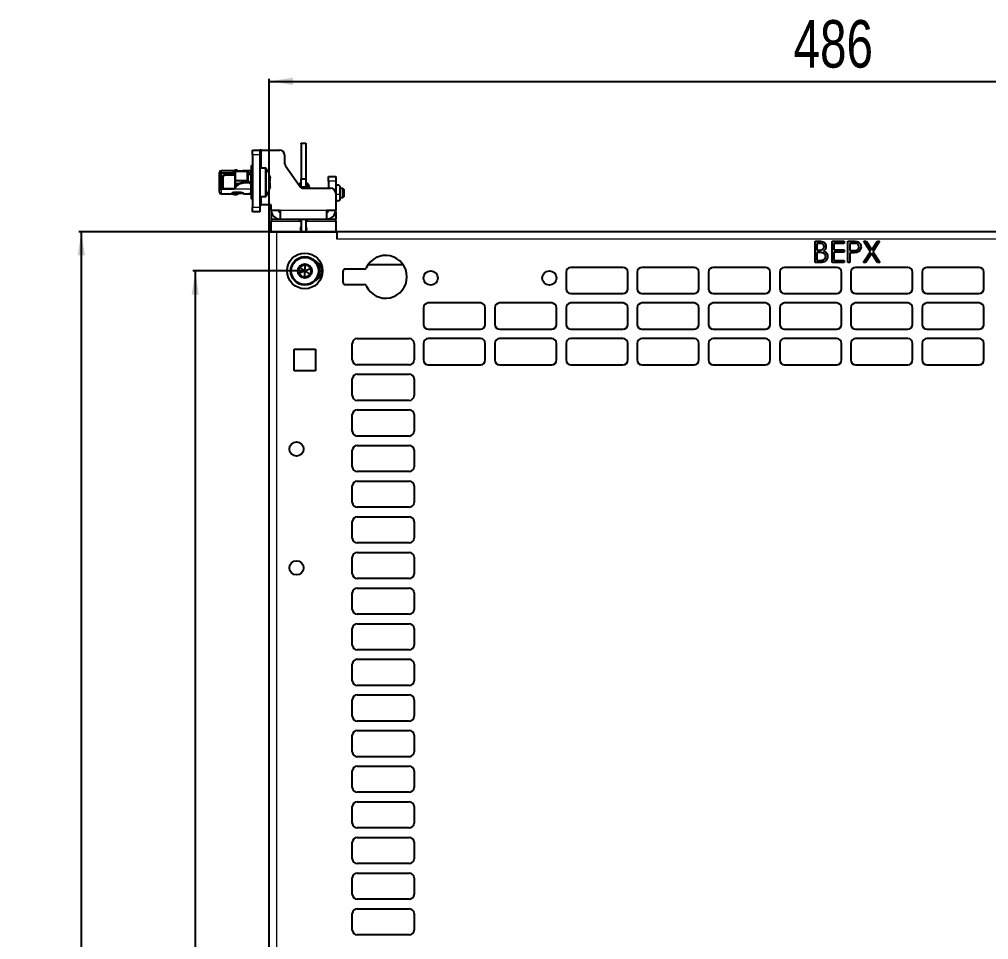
# Model space of a CAD drawing. Header units: millimetres. Extents: x -620 to 849, y 148 to 1992.
# Drawn here: x -620.1 to -211.9, y 1558.1 to 1945.4 of the extents above; entities that cross this region are included whole.
import ezdxf

# ---------------------------------------------------------------- set-up
doc = ezdxf.new("R2010")
doc.units = ezdxf.units.MM
doc.layers.add('FORMAT', color=7, linetype='Continuous')
doc.styles.add('SLDTEXTSTYLE0', font='TXT', dxfattribs={"width": 0.75})
doc.dimstyles.new('SLDDIMSTYLE0', dxfattribs={"dimtxt": 20, "dimasz": 10, "dimexe": 0, "dimexo": 0.0625, "dimgap": 5, "dimtad": 2, "dimdec": 1, "dimrnd": 1e-09, "dimzin": 12, "dimdsep": 46, "dimtxsty": 'SLDTEXTSTYLE0', "dimsah": 1, "dimcen": 0.09, "dimadec": 0, "dimazin": 3, "dimtfac": 1, "dimtofl": 0, "dimtmove": 0, "dimatfit": 3, "dimfxl": 0, "dimfrac": 2, "dimtolj": 1, "dimtzin": 12, "dimarcsym": 0})

# ---------------------------------------------------------------- blocks, each defined once
blk = doc.blocks.new('_D')
at = {"layer": 'FORMAT'}
for p, q in [((-486.4, 1856.06), (-595.04, 1856.06)), ((-594.04, 1856.06), (-594.04, 373.04)), ((-486.4, 373.04), (-595.04, 373.04))]:
    blk.add_line(p, q, dxfattribs=at)
for points in [[(-594.04, 1856.06), (-595.58, 1846.06), (-592.5, 1846.06)], [(-594.04, 373.04), (-592.5, 383.04), (-595.58, 383.04)]]:
    blk.add_solid(points, dxfattribs=at)
at = {"layer": 'FORMAT', "insert": (-619.82, 1085), "char_height": 20, "attachment_point": 1, "rotation": 90, "style": 'SLDTEXTSTYLE0'}
blk.add_mtext('1483', dxfattribs=at)
blk = doc.blocks.new('_D_1')
at = {"layer": 'FORMAT'}
for p, q in [((-514.89, 1856.06), (-514.89, 1920.35)), ((-514.89, 1919.35), (-28.89, 1919.35)), ((-28.89, 1856.06), (-28.89, 1920.35))]:
    blk.add_line(p, q, dxfattribs=at)
for points in [[(-514.89, 1919.35), (-504.89, 1917.81), (-504.89, 1920.89)], [(-28.89, 1919.35), (-38.89, 1920.89), (-38.89, 1917.81)]]:
    blk.add_solid(points, dxfattribs=at)
at = {"layer": 'FORMAT', "insert": (-294.06, 1945.13), "char_height": 20, "attachment_point": 1, "style": 'SLDTEXTSTYLE0'}
blk.add_mtext('486', dxfattribs=at)
blk = doc.blocks.new('_D_5')
at = {"layer": 'FORMAT'}
for p, q in [((-499.9, 1839.55), (-547.04, 1839.55)), ((-546.04, 1839.55), (-546.04, 389.55)), ((-499.9, 389.55), (-547.04, 389.55))]:
    blk.add_line(p, q, dxfattribs=at)
for points in [[(-546.04, 1839.55), (-547.58, 1829.55), (-544.5, 1829.55)], [(-546.04, 389.55), (-544.5, 399.55), (-547.58, 399.55)]]:
    blk.add_solid(points, dxfattribs=at)
at = {"layer": 'FORMAT', "insert": (-571.82, 1085), "char_height": 20, "attachment_point": 1, "rotation": 90, "style": 'SLDTEXTSTYLE0'}
blk.add_mtext('1450', dxfattribs=at)

msp = doc.modelspace()

# ---------------------------------------------------------------- linework, layer by layer
at = {"color": 7, "linetype": 'Continuous', "lineweight": 25}
for p, q in [((-521.89, 1890.35), (-518.89, 1890.35)), ((-521.89, 1888.35), (-521.89, 1890.35)), ((-518.89, 1890.35), (-518.89, 1888.35)), ((-518.09, 1890.35), (-518.89, 1890.35)), ((-518.09, 1890.35), (-510.39, 1890.35)), ((-501.49, 1893.35), (-499.49, 1893.35)), ((-501.49, 1892.98), (-501.49, 1893.35)), ((-501.49, 1892.98), (-501.49, 1878.35)), ((-499.49, 1893.35), (-499.49, 1892.98)), ((-499.49, 1892.98), (-499.49, 1878.35)), ((-521.89, 1888.35), (-521.89, 1866.35)), ((-518.89, 1888.35), (-518.89, 1866.35)), ((-508.39, 1888.35), (-508.39, 1884.98)), ((-522.39, 1874.16), (-522.39, 1883.95)), ((-521.89, 1883.95), (-522.39, 1883.95)), ((-516.57, 1882.85), (-518.89, 1882.85)), ((-508.03, 1883.83), (-501.99, 1875.2)), ((-535.89, 1880.15), (-535.89, 1881)), ((-535.89, 1880.15), (-535.39, 1880.15)), ((-535.89, 1878.73), (-535.89, 1880.15)), ((-535.39, 1878.73), (-535.89, 1878.73)), ((-535.89, 1878.5), (-535.89, 1878.73)), ((-535.89, 1874.21), (-535.89, 1878.5)), ((-535.39, 1878.5), (-535.89, 1878.5)), ((-535.39, 1880.15), (-535.39, 1878.73)), ((-535.39, 1878.73), (-535.39, 1878.5)), ((-535.39, 1878.5), (-535.39, 1874.21)), ((-530.49, 1881.7), (-535.19, 1881.7)), ((-533.19, 1880.71), (-535.19, 1880.71)), ((-535.19, 1879.49), (-535.19, 1879.28)), ((-534.69, 1879.11), (-535.19, 1879.11)), ((-535.19, 1879.11), (-535.19, 1878.87)), ((-535.19, 1878.87), (-534.69, 1878.87)), ((-535.19, 1878.7), (-535.19, 1878.27)), ((-534.89, 1878.27), (-535.19, 1878.27)), ((-535.19, 1878.27), (-535.19, 1878.12)), ((-535.19, 1878.12), (-534.89, 1878.12)), ((-534.89, 1874.35), (-534.89, 1878.87)), ((-534.69, 1878.87), (-534.69, 1879.11)), ((-534.39, 1879.23), (-534.39, 1874.22)), ((-529.29, 1879.85), (-533.71, 1879.85)), ((-533.19, 1880.31), (-533.19, 1880.71)), ((-529.29, 1880.71), (-533.19, 1880.71)), ((-533.19, 1880.31), (-529.29, 1880.31)), ((-530.49, 1881.7), (-530.49, 1881.7)), ((-530.49, 1881.67), (-530.49, 1881.7)), ((-526.69, 1881.59), (-529.99, 1881.59)), ((-529.29, 1881.16), (-529.18, 1881.41)), ((-529.29, 1877.57), (-529.29, 1881.16)), ((-529.18, 1881.41), (-529.18, 1877.44)), ((-524.09, 1881.41), (-529.18, 1881.41)), ((-527.97, 1881.64), (-527.89, 1881.59)), ((-522.87, 1881.7), (-525.52, 1881.7)), ((-524.09, 1877.44), (-524.09, 1881.41)), ((-524.09, 1881.41), (-523.89, 1881.27)), ((-523.89, 1881.27), (-523.89, 1877.51)), ((-522.59, 1880.71), (-523.89, 1880.71)), ((-523.89, 1880.31), (-522.59, 1880.31)), ((-522.84, 1881.7), (-522.59, 1881.7)), ((-522.69, 1880.31), (-522.69, 1876.64)), ((-522.39, 1879.85), (-522.69, 1879.85)), ((-501.49, 1878.35), (-499.49, 1878.35)), ((-501.49, 1874.85), (-501.49, 1878.35)), ((-499.49, 1878.35), (-499.49, 1874.85)), ((-489.89, 1879.35), (-486.89, 1879.35)), ((-489.89, 1877.35), (-489.89, 1879.35)), ((-486.89, 1879.35), (-486.89, 1877.35)), ((-535.39, 1874.21), (-535.89, 1874.21)), ((-535.89, 1872.7), (-535.89, 1874.21)), ((-535.19, 1875.58), (-534.89, 1875.58)), ((-535.19, 1874.83), (-534.89, 1874.83)), ((-535.19, 1874.22), (-535.19, 1874.83)), ((-535.19, 1874.22), (-529.59, 1874.22)), ((-529.59, 1873.91), (-535.19, 1873.91)), ((-534.89, 1874.35), (-534.76, 1874.22)), ((-529.59, 1874.22), (-528.44, 1875.81)), ((-528.44, 1875.5), (-529.59, 1873.91)), ((-529.59, 1874.22), (-529.59, 1873.91)), ((-529.29, 1877.57), (-529.18, 1877.44)), ((-529.29, 1876.38), (-529.29, 1877.57)), ((-529.29, 1876.38), (-529.18, 1876.24)), ((-529.29, 1874.63), (-529.29, 1876.38)), ((-524.09, 1877.44), (-529.18, 1877.44)), ((-529.18, 1877.44), (-529.18, 1876.24)), ((-527.94, 1876.24), (-529.18, 1876.24)), ((-529.18, 1876.24), (-529.18, 1874.79)), ((-525.69, 1876.9), (-526.53, 1876.79)), ((-524.09, 1876.91), (-525.49, 1876.91)), ((-525.49, 1876.7), (-523.34, 1876.7)), ((-524.09, 1877.44), (-523.89, 1877.51)), ((-524.09, 1876.91), (-524.09, 1877.44)), ((-523.89, 1876.99), (-524.09, 1876.91)), ((-523.89, 1877.51), (-523.89, 1876.99)), ((-523.34, 1877), (-523.89, 1877)), ((-522.39, 1876.69), (-522.69, 1876.65)), ((-522.59, 1876.4), (-522.59, 1876.1)), ((-522.59, 1876.1), (-522.59, 1873.91)), ((-522.39, 1874.16), (-521.89, 1874.16)), ((-522.39, 1873.79), (-522.39, 1872.55)), ((-521.9, 1873.85), (-521.89, 1873.85)), ((-499.49, 1874.85), (-501.49, 1874.85)), ((-501.49, 1874.85), (-501.49, 1874.71)), ((-500.35, 1874.35), (-488.89, 1874.35)), ((-499.49, 1874.85), (-499.49, 1874.35)), ((-498.57, 1874.83), (-498.56, 1874.35)), ((-498.57, 1874.83), (-498.57, 1874.82)), ((-497.96, 1874.35), (-497.97, 1874.83)), ((-489.89, 1877.35), (-489.89, 1874.35)), ((-486.89, 1877.35), (-486.89, 1872.35)), ((-486.85, 1874.25), (-486.89, 1874.25)), ((-486.85, 1874.76), (-486.85, 1872.03)), ((-484.95, 1872.03), (-484.95, 1874.76)), ((-483.94, 1874.25), (-484.95, 1874.25)), ((-483.44, 1873.96), (-483.94, 1874.25)), ((-483.94, 1870.45), (-483.94, 1874.25)), ((-483.44, 1873.96), (-483.44, 1870.74)), ((-535.19, 1872), (-530.49, 1872)), ((-530.49, 1872.22), (-530.49, 1872.35)), ((-530.49, 1872.22), (-530.49, 1872)), ((-530.49, 1872.01), (-529.4, 1871.82)), ((-526.69, 1872.56), (-529.99, 1872.56)), ((-526.69, 1872.11), (-527.89, 1872.11)), ((-527.56, 1872.36), (-527.67, 1872.56)), ((-527.56, 1872.36), (-527.56, 1872.35)), ((-525.52, 1872), (-522.87, 1872)), ((-525.49, 1872), (-525.52, 1872)), ((-525.49, 1872), (-525.49, 1872.13)), ((-523.39, 1872.03), (-523.39, 1872.06)), ((-522.84, 1872.17), (-522.59, 1872.17)), ((-522.84, 1872), (-522.59, 1872)), ((-522.39, 1872.55), (-521.89, 1872.55)), ((-522.39, 1870), (-522.39, 1872.55)), ((-521.89, 1870), (-522.39, 1870)), ((-522.39, 1870), (-522.39, 1869.75)), ((-521.89, 1869.75), (-522.39, 1869.75)), ((-518.89, 1870.85), (-516.57, 1870.85)), ((-486.89, 1872.35), (-486.89, 1865.15)), ((-486.89, 1870.45), (-486.85, 1870.45)), ((-486.85, 1872.03), (-486.85, 1870.06)), ((-484.95, 1870.06), (-484.95, 1872.03)), ((-484.95, 1870.45), (-483.94, 1870.45)), ((-483.94, 1870.45), (-483.44, 1870.74)), ((-521.89, 1864.35), (-521.89, 1866.35)), ((-518.89, 1867.35), (-518.09, 1867.35)), ((-518.89, 1866.35), (-518.89, 1864.35)), ((-514.09, 1867.35), (-518.09, 1867.35)), ((-514.09, 1865.15), (-514.09, 1867.35)), ((-518.89, 1864.35), (-521.89, 1864.35)), ((-514.09, 1865.15), (-510.29, 1865.15)), ((-514.09, 1864.35), (-514.09, 1861.35)), ((-514.01, 1864.35), (-514.09, 1864.35)), ((-510.29, 1865.15), (-510.29, 1861.35)), ((-490.69, 1865.15), (-486.89, 1865.15)), ((-490.69, 1861.35), (-490.69, 1865.15)), ((-486.89, 1864.35), (-486.98, 1864.35)), ((-486.89, 1864.35), (-486.89, 1861.35)), ((-514.09, 1861.35), (-510.29, 1861.35)), ((-514.09, 1861.35), (-514.09, 1860.55)), ((-514.09, 1856.05), (-514.09, 1860.55)), ((-510.29, 1861.35), (-501.99, 1861.35)), ((-501.99, 1861.35), (-498.99, 1861.35)), ((-501.99, 1860.55), (-501.99, 1861.35)), ((-501.99, 1860.55), (-501.49, 1860.55)), ((-501.49, 1861.35), (-501.49, 1856.05)), ((-499.49, 1861.35), (-499.49, 1856.05)), ((-499.49, 1860.55), (-498.99, 1860.55)), ((-498.99, 1861.35), (-490.69, 1861.35)), ((-498.99, 1861.35), (-498.99, 1860.55)), ((-490.69, 1861.35), (-486.89, 1861.35)), ((-486.89, 1860.55), (-486.89, 1861.35)), ((-486.89, 1860.55), (-486.89, 1856.05)), ((-514.89, 373.05), (-514.89, 1856.05)), ((-514.89, 1856.05), (-511.79, 1856.05)), ((-511.79, 1856.05), (-486.39, 1856.05)), ((-486.39, 1856.05), (-486.39, 1856.06)), ((-57.39, 1856.06), (-486.39, 1856.06)), ((-486.39, 1856.05), (-486.39, 1852.96)), ((-285, 1852.06), (-283.25, 1852.06)), ((-285, 1843.06), (-285, 1852.06)), ((-284.2, 1851.14), (-284.2, 1848.25)), ((-283.1, 1851.14), (-284.2, 1851.14)), ((-277.85, 1852.06), (-272.77, 1852.06)), ((-277.85, 1843.06), (-277.85, 1852.06)), ((-277.04, 1851.14), (-277.04, 1848.37)), ((-272.77, 1851.14), (-277.04, 1851.14)), ((-272.77, 1852.06), (-272.77, 1851.14)), ((-271.16, 1852.06), (-269.39, 1852.06)), ((-271.16, 1843.06), (-271.16, 1852.06)), ((-270.35, 1851.14), (-270.35, 1848.14)), ((-268.7, 1851.14), (-270.35, 1851.14)), ((-264.41, 1852.06), (-263.48, 1852.06)), ((-261.58, 1847.65), (-264.41, 1852.06)), ((-263.48, 1852.06), (-261.12, 1848.38)), ((-261.12, 1848.38), (-258.76, 1852.06)), ((-257.83, 1852.06), (-260.65, 1847.65)), ((-258.76, 1852.06), (-257.83, 1852.06)), ((-284.2, 1848.25), (-283.65, 1848.25)), ((-284.2, 1847.33), (-284.2, 1843.98)), ((-283.66, 1847.33), (-284.2, 1847.33)), ((-277.04, 1848.37), (-272.77, 1848.37)), ((-277.04, 1847.45), (-277.04, 1843.98)), ((-272.77, 1847.45), (-277.04, 1847.45)), ((-272.77, 1848.37), (-272.77, 1847.45)), ((-270.35, 1848.14), (-268.77, 1848.12)), ((-270.35, 1847.21), (-270.35, 1843.06)), ((-269.71, 1847.21), (-270.35, 1847.21)), ((-264.52, 1843.06), (-261.58, 1847.65)), ((-261.12, 1846.92), (-263.59, 1843.06)), ((-258.65, 1843.06), (-261.12, 1846.92)), ((-260.65, 1847.65), (-257.71, 1843.06)), ((-499.89, 1839.55), (-502.26, 1841.21)), ((-499.89, 1839.55), (-499.64, 1842.43)), ((-458.41, 1842.06), (-473.37, 1842.06)), ((-282.57, 1843.06), (-285, 1843.06)), ((-284.2, 1843.98), (-283.05, 1843.98)), ((-272.77, 1843.06), (-277.85, 1843.06)), ((-277.04, 1843.98), (-272.77, 1843.98)), ((-272.77, 1843.98), (-272.77, 1843.06)), ((-270.35, 1843.06), (-271.16, 1843.06)), ((-263.59, 1843.06), (-264.52, 1843.06)), ((-257.71, 1843.06), (-258.65, 1843.06)), ((-499.89, 1839.55), (-502.51, 1838.33)), ((-499.89, 1839.55), (-500.14, 1836.67)), ((-499.89, 1839.55), (-497.28, 1840.77)), ((-499.89, 1839.55), (-497.53, 1837.9)), ((-483.89, 1839.31), (-483.89, 1834.81)), ((-474.94, 1840.31), (-482.89, 1840.31)), ((-389.89, 1839.05), (-389.89, 1832.05)), ((-365.89, 1841.05), (-387.89, 1841.05)), ((-363.89, 1832.05), (-363.89, 1839.05)), ((-359.89, 1839.05), (-359.89, 1832.05)), ((-335.89, 1841.05), (-357.89, 1841.05)), ((-333.89, 1832.05), (-333.89, 1839.05)), ((-329.89, 1839.05), (-329.89, 1832.05)), ((-305.89, 1841.05), (-327.89, 1841.05)), ((-303.89, 1832.05), (-303.89, 1839.05)), ((-299.89, 1839.05), (-299.89, 1832.05)), ((-275.89, 1841.05), (-297.89, 1841.05)), ((-273.89, 1832.05), (-273.89, 1839.05)), ((-269.89, 1839.05), (-269.89, 1832.05)), ((-245.89, 1841.05), (-267.89, 1841.05)), ((-243.89, 1832.05), (-243.89, 1839.05)), ((-239.89, 1839.05), (-239.89, 1832.05)), ((-215.89, 1841.05), (-237.89, 1841.05)), ((-213.89, 1832.05), (-213.89, 1839.05)), ((-482.89, 1833.81), (-474.94, 1833.81)), ((-387.89, 1830.05), (-365.89, 1830.05)), ((-357.89, 1830.05), (-335.89, 1830.05)), ((-327.89, 1830.05), (-305.89, 1830.05)), ((-297.89, 1830.05), (-275.89, 1830.05)), ((-267.89, 1830.05), (-245.89, 1830.05)), ((-237.89, 1830.05), (-215.89, 1830.05)), ((-425.89, 1826.05), (-447.89, 1826.05)), ((-395.89, 1826.05), (-417.89, 1826.05)), ((-365.89, 1826.05), (-387.89, 1826.05)), ((-335.89, 1826.05), (-357.89, 1826.05)), ((-305.89, 1826.05), (-327.89, 1826.05)), ((-275.89, 1826.05), (-297.89, 1826.05)), ((-245.89, 1826.05), (-267.89, 1826.05)), ((-215.89, 1826.05), (-237.89, 1826.05)), ((-449.89, 1824.05), (-449.89, 1817.05)), ((-423.89, 1817.05), (-423.89, 1824.05)), ((-419.89, 1824.05), (-419.89, 1817.05)), ((-393.89, 1817.05), (-393.89, 1824.05)), ((-389.89, 1824.05), (-389.89, 1817.05)), ((-363.89, 1817.05), (-363.89, 1824.05)), ((-359.89, 1824.05), (-359.89, 1817.05)), ((-333.89, 1817.05), (-333.89, 1824.05)), ((-329.89, 1824.05), (-329.89, 1817.05)), ((-303.89, 1817.05), (-303.89, 1824.05)), ((-299.89, 1824.05), (-299.89, 1817.05)), ((-273.89, 1817.05), (-273.89, 1824.05)), ((-269.89, 1824.05), (-269.89, 1817.05)), ((-243.89, 1817.05), (-243.89, 1824.05)), ((-239.89, 1824.05), (-239.89, 1817.05)), ((-213.89, 1817.05), (-213.89, 1824.05)), ((-447.89, 1815.05), (-425.89, 1815.05)), ((-417.89, 1815.05), (-395.89, 1815.05)), ((-387.89, 1815.05), (-365.89, 1815.05)), ((-357.89, 1815.05), (-335.89, 1815.05)), ((-327.89, 1815.05), (-305.89, 1815.05)), ((-297.89, 1815.05), (-275.89, 1815.05)), ((-267.89, 1815.05), (-245.89, 1815.05)), ((-237.89, 1815.05), (-215.89, 1815.05)), ((-479.89, 1802.05), (-479.89, 1809.05)), ((-477.89, 1811.05), (-455.89, 1811.05)), ((-453.89, 1809.05), (-453.89, 1802.05)), ((-449.89, 1809.05), (-449.89, 1802.05)), ((-425.89, 1811.05), (-447.89, 1811.05)), ((-423.89, 1802.05), (-423.89, 1809.05)), ((-419.89, 1809.05), (-419.89, 1802.05)), ((-395.89, 1811.05), (-417.89, 1811.05)), ((-393.89, 1802.05), (-393.89, 1809.05)), ((-389.89, 1809.05), (-389.89, 1802.05)), ((-365.89, 1811.05), (-387.89, 1811.05)), ((-363.89, 1802.05), (-363.89, 1809.05)), ((-359.89, 1809.05), (-359.89, 1802.05)), ((-335.89, 1811.05), (-357.89, 1811.05)), ((-333.89, 1802.05), (-333.89, 1809.05)), ((-329.89, 1809.05), (-329.89, 1802.05)), ((-305.89, 1811.05), (-327.89, 1811.05)), ((-303.89, 1802.05), (-303.89, 1809.05)), ((-299.89, 1809.05), (-299.89, 1802.05)), ((-275.89, 1811.05), (-297.89, 1811.05)), ((-273.89, 1802.05), (-273.89, 1809.05)), ((-269.89, 1809.05), (-269.89, 1802.05)), ((-245.89, 1811.05), (-267.89, 1811.05)), ((-243.89, 1802.05), (-243.89, 1809.05)), ((-239.89, 1809.05), (-239.89, 1802.05)), ((-215.89, 1811.05), (-237.89, 1811.05)), ((-213.89, 1802.05), (-213.89, 1809.05)), ((-504.39, 1806.55), (-495.39, 1806.55)), ((-504.39, 1797.55), (-504.39, 1806.55)), ((-495.39, 1806.55), (-495.39, 1797.55)), ((-495.39, 1797.55), (-504.39, 1797.55)), ((-455.89, 1800.05), (-477.89, 1800.05)), ((-447.89, 1800.05), (-425.89, 1800.05)), ((-417.89, 1800.05), (-395.89, 1800.05)), ((-387.89, 1800.05), (-365.89, 1800.05)), ((-357.89, 1800.05), (-335.89, 1800.05)), ((-327.89, 1800.05), (-305.89, 1800.05)), ((-297.89, 1800.05), (-275.89, 1800.05)), ((-267.89, 1800.05), (-245.89, 1800.05)), ((-237.89, 1800.05), (-215.89, 1800.05)), ((-479.89, 1787.05), (-479.89, 1794.05)), ((-477.89, 1796.05), (-455.89, 1796.05)), ((-453.89, 1794.05), (-453.89, 1787.05)), ((-455.89, 1785.05), (-477.89, 1785.05)), ((-477.89, 1781.05), (-455.89, 1781.05)), ((-479.89, 1772.05), (-479.89, 1779.05)), ((-453.89, 1779.05), (-453.89, 1772.05)), ((-455.89, 1770.05), (-477.89, 1770.05)), ((-479.89, 1757.05), (-479.89, 1764.05)), ((-477.89, 1766.05), (-455.89, 1766.05)), ((-453.89, 1764.05), (-453.89, 1757.05)), ((-455.89, 1755.05), (-477.89, 1755.05)), ((-479.89, 1742.05), (-479.89, 1749.05)), ((-477.89, 1751.05), (-455.89, 1751.05)), ((-453.89, 1749.05), (-453.89, 1742.05)), ((-455.89, 1740.05), (-477.89, 1740.05)), ((-477.89, 1736.05), (-455.89, 1736.05)), ((-479.89, 1727.05), (-479.89, 1734.05)), ((-453.89, 1734.05), (-453.89, 1727.05)), ((-455.89, 1725.05), (-477.89, 1725.05)), ((-479.89, 1712.05), (-479.89, 1719.05)), ((-477.89, 1721.05), (-455.89, 1721.05)), ((-453.89, 1719.05), (-453.89, 1712.05)), ((-455.89, 1710.05), (-477.89, 1710.05)), ((-479.89, 1697.05), (-479.89, 1704.05)), ((-477.89, 1706.05), (-455.89, 1706.05)), ((-453.89, 1704.05), (-453.89, 1697.05)), ((-455.89, 1695.05), (-477.89, 1695.05)), ((-477.89, 1691.05), (-455.89, 1691.05)), ((-479.89, 1682.05), (-479.89, 1689.05)), ((-453.89, 1689.05), (-453.89, 1682.05)), ((-455.89, 1680.05), (-477.89, 1680.05)), ((-479.89, 1667.05), (-479.89, 1674.05)), ((-477.89, 1676.05), (-455.89, 1676.05)), ((-453.89, 1674.05), (-453.89, 1667.05)), ((-455.89, 1665.05), (-477.89, 1665.05)), ((-479.89, 1652.05), (-479.89, 1659.05)), ((-477.89, 1661.05), (-455.89, 1661.05)), ((-453.89, 1659.05), (-453.89, 1652.05)), ((-455.89, 1650.05), (-477.89, 1650.05)), ((-477.89, 1646.05), (-455.89, 1646.05)), ((-479.89, 1637.05), (-479.89, 1644.05)), ((-453.89, 1644.05), (-453.89, 1637.05)), ((-455.89, 1635.05), (-477.89, 1635.05)), ((-479.89, 1622.05), (-479.89, 1629.05)), ((-477.89, 1631.05), (-455.89, 1631.05)), ((-453.89, 1629.05), (-453.89, 1622.05)), ((-455.89, 1620.05), (-477.89, 1620.05)), ((-479.89, 1607.05), (-479.89, 1614.05)), ((-477.89, 1616.05), (-455.89, 1616.05)), ((-453.89, 1614.05), (-453.89, 1607.05)), ((-455.89, 1605.05), (-477.89, 1605.05)), ((-477.89, 1601.05), (-455.89, 1601.05)), ((-479.89, 1592.05), (-479.89, 1599.05)), ((-453.89, 1599.05), (-453.89, 1592.05)), ((-455.89, 1590.05), (-477.89, 1590.05)), ((-479.89, 1577.05), (-479.89, 1584.05)), ((-477.89, 1586.05), (-455.89, 1586.05)), ((-453.89, 1584.05), (-453.89, 1577.05)), ((-455.89, 1575.05), (-477.89, 1575.05)), ((-479.89, 1562.05), (-479.89, 1569.05)), ((-477.89, 1571.05), (-455.89, 1571.05)), ((-453.89, 1569.05), (-453.89, 1562.05)), ((-455.89, 1560.05), (-477.89, 1560.05))]:
    msp.add_line(p, q, dxfattribs=at)
at = {"color": 8, "linetype": 'Continuous', "lineweight": 18}
for p, q in [((-518.09, 1882.85), (-518.09, 1890.35)), ((-499.49, 1892.98), (-501.49, 1892.98)), ((-518.89, 1888.35), (-521.89, 1888.35)), ((-516.57, 1882.85), (-516.57, 1870.85)), ((-516.12, 1882.62), (-516.12, 1871.08)), ((-535.19, 1881.7), (-535.19, 1880.71)), ((-527.99, 1881.59), (-527.97, 1881.64)), ((-522.59, 1880.71), (-522.59, 1881.7)), ((-522.59, 1879.85), (-522.59, 1880.31)), ((-535.19, 1873.91), (-535.19, 1872)), ((-522.59, 1873.91), (-529.59, 1873.91)), ((-528.44, 1875.81), (-528.44, 1875.5)), ((-525.69, 1876.68), (-525.69, 1876.9)), ((-525.49, 1876.91), (-525.49, 1876.7)), ((-523.34, 1876.7), (-523.34, 1877)), ((-522.59, 1872.17), (-522.59, 1873.91)), ((-486.89, 1877.35), (-489.89, 1877.35)), ((-526.69, 1872.11), (-526.69, 1872.56)), ((-522.84, 1872.17), (-522.84, 1872)), ((-518.09, 1867.35), (-518.09, 1870.85)), ((-521.89, 1866.35), (-518.89, 1866.35)), ((-510.29, 1865.15), (-490.69, 1865.15)), ((-514.09, 1860.55), (-501.99, 1860.55)), ((-498.99, 1860.55), (-486.89, 1860.55)), ((-511.79, 1856.05), (-511.79, 373.05)), ((-57.39, 1852.96), (-486.39, 1852.96))]:
    msp.add_line(p, q, dxfattribs=at)
at = {"color": 7, "linetype": 'Continuous', "lineweight": 25, "flags": 128}
for points in [[(-535.39, 1879.36), (-535.39, 1879.39), (-535.38, 1879.41), (-535.36, 1879.43), (-535.33, 1879.45), (-535.3, 1879.47), (-535.27, 1879.48), (-535.23, 1879.48), (-535.19, 1879.49)], [(-522.39, 1880.33), (-522.45, 1880.32), (-522.59, 1880.31)], [(-535.39, 1874.34), (-535.39, 1874.31), (-535.38, 1874.29), (-535.36, 1874.27), (-535.33, 1874.25), (-535.3, 1874.24), (-535.27, 1874.22), (-535.23, 1874.22), (-535.19, 1874.22)], [(-522.39, 1874.2), (-522.45, 1874.21), (-522.59, 1874.22)], [(-522.39, 1873.79), (-522.39, 1873.81), (-522.41, 1873.84), (-522.42, 1873.86), (-522.45, 1873.88), (-522.48, 1873.89), (-522.51, 1873.9), (-522.55, 1873.91), (-522.59, 1873.91)], [(-499.49, 1858.05), (-499.34, 1857.78), (-499.24, 1857.3)], [(-499.24, 1857.3), (-499.34, 1856.82), (-499.49, 1856.55)]]:
    msp.add_lwpolyline(points, dxfattribs=at)
at = {"color": 8, "linetype": 'Continuous', "lineweight": 18, "flags": 128}
msp.add_lwpolyline([(-498.57, 1874.82), (-498.57, 1874.82), (-498.54, 1874.75), (-498.47, 1874.69), (-498.37, 1874.65), (-498.25, 1874.64), (-498.14, 1874.66), (-498.05, 1874.71), (-497.98, 1874.77), (-497.97, 1874.83)], dxfattribs=at)
at = {"color": 7, "linetype": 'Continuous', "lineweight": 25}
for centre, radius in [((-499.89, 1839.55), 7.5), ((-499.89, 1839.55), 6), ((-499.89, 1839.55), 5.7), ((-499.89, 1839.55), 3), ((-446.89, 1836.56), 3), ((-396.89, 1836.56), 3), ((-503.39, 1764.55), 3), ((-503.39, 1714.55), 3)]:
    msp.add_circle(centre, radius, dxfattribs=at)
for centre, radius, start, end in [((-510.39, 1888.35), 2, 0, 90), ((-516.57, 1882.31), 0.54, 35.2515, 90), ((-524.29, 1876.85), 10, 10.8849, 35.2515), ((-506.39, 1884.98), 2, 180, 214.992), ((-535.19, 1881), 0.7, 90, 180), ((-535.26, 1880.07), 0.641, 84.2482, 172.7634), ((-535.21, 1880.13), 0.183, 84.2482, 172.7634), ((-522.59, 1881.9), 0.2, 269.9998, 359.9998), ((-522.57, 1880.89), 0.183, 264.2482, 352.7634), ((-535.28, 1874.62), 0.71, 215.1313, 277.0089), ((-525.49, 1875.76), 0.932, 89.97, 102.0278), ((-523.27, 1876.32), 0.687, 7.2366, 95.7518), ((-523.27, 1876.01), 0.687, 7.2366, 95.7518), ((-522.34, 1873.71), 0.46, 10.179, 76.8719), ((-524.29, 1876.85), 10, 324.7485, 349.0216), ((-500.35, 1876.35), 2, 214.992, 270), ((-488.89, 1872.35), 2, 0, 90), ((-485.9, 1874.76), 0.95, 0, 180), ((-535.19, 1872.7), 0.7, 180, 270), ((-522.59, 1871.97), 0.197, 1.0398, 91.0034), ((-522.59, 1871.8), 0.2, 0.0002, 90.0002), ((-516.57, 1871.39), 0.54, 270, 324.7485), ((-485.9, 1870.06), 0.95, 180, 0), ((-510.29, 1865.15), 3.8, 180, 270), ((-510.29, 1865.15), 0.8, 180, 270), ((-490.69, 1865.15), 3.8, 270, 0), ((-490.69, 1865.15), 0.8, 270, 0), ((-500.49, 1857.3), 1.25, 143.1301, 216.8699), ((-465.89, 1837.06), 9, 205.1507, 154.8493), ((-497.39, 1839.55), 4.5, 294.975, 65.025), ((-482.89, 1839.31), 1, 90, 180), ((-474.94, 1841.31), 1, 270, 334.8493), ((-387.89, 1839.05), 2, 90, 180), ((-365.89, 1839.05), 2, 0, 90), ((-357.89, 1839.05), 2, 90, 180), ((-335.89, 1839.05), 2, 0, 90), ((-327.89, 1839.05), 2, 90, 180), ((-305.89, 1839.05), 2, 0, 90), ((-297.89, 1839.05), 2, 90, 180), ((-275.89, 1839.05), 2, 0, 90), ((-267.89, 1839.05), 2, 90, 180), ((-245.89, 1839.05), 2, 0, 90), ((-237.89, 1839.05), 2, 90, 180), ((-215.89, 1839.05), 2, 0, 90), ((-482.89, 1834.81), 1, 180, 270), ((-474.94, 1832.81), 1, 25.1507, 90), ((-387.89, 1832.05), 2, 180, 270), ((-365.89, 1832.05), 2, 270, 0), ((-357.89, 1832.05), 2, 180, 270), ((-335.89, 1832.05), 2, 270, 0), ((-327.89, 1832.05), 2, 180, 270), ((-305.89, 1832.05), 2, 270, 0), ((-297.89, 1832.05), 2, 180, 270), ((-275.89, 1832.05), 2, 270, 0), ((-267.89, 1832.05), 2, 180, 270), ((-245.89, 1832.05), 2, 270, 0), ((-237.89, 1832.05), 2, 180, 270), ((-215.89, 1832.05), 2, 270, 0), ((-447.89, 1824.05), 2, 90, 180), ((-425.89, 1824.05), 2, 0, 90), ((-417.89, 1824.05), 2, 90, 180), ((-395.89, 1824.05), 2, 0, 90), ((-387.89, 1824.05), 2, 90, 180), ((-365.89, 1824.05), 2, 0, 90), ((-357.89, 1824.05), 2, 90, 180), ((-335.89, 1824.05), 2, 0, 90), ((-327.89, 1824.05), 2, 90, 180), ((-305.89, 1824.05), 2, 0, 90), ((-297.89, 1824.05), 2, 90, 180), ((-275.89, 1824.05), 2, 0, 90), ((-267.89, 1824.05), 2, 90, 180), ((-245.89, 1824.05), 2, 0, 90), ((-237.89, 1824.05), 2, 90, 180), ((-215.89, 1824.05), 2, 0, 90), ((-447.89, 1817.05), 2, 180, 270), ((-425.89, 1817.05), 2, 270, 0), ((-417.89, 1817.05), 2, 180, 270), ((-395.89, 1817.05), 2, 270, 0), ((-387.89, 1817.05), 2, 180, 270), ((-365.89, 1817.05), 2, 270, 0), ((-357.89, 1817.05), 2, 180, 270), ((-335.89, 1817.05), 2, 270, 0), ((-327.89, 1817.05), 2, 180, 270), ((-305.89, 1817.05), 2, 270, 0), ((-297.89, 1817.05), 2, 180, 270), ((-275.89, 1817.05), 2, 270, 0), ((-267.89, 1817.05), 2, 180, 270), ((-245.89, 1817.05), 2, 270, 0), ((-237.89, 1817.05), 2, 180, 270), ((-215.89, 1817.05), 2, 270, 0), ((-477.89, 1809.05), 2, 90, 180), ((-455.89, 1809.05), 2, 0, 90), ((-447.89, 1809.05), 2, 90, 180), ((-425.89, 1809.05), 2, 0, 90), ((-417.89, 1809.05), 2, 90, 180), ((-395.89, 1809.05), 2, 0, 90), ((-387.89, 1809.05), 2, 90, 180), ((-365.89, 1809.05), 2, 0, 90), ((-357.89, 1809.05), 2, 90, 180), ((-335.89, 1809.05), 2, 0, 90), ((-327.89, 1809.05), 2, 90, 180), ((-305.89, 1809.05), 2, 0, 90), ((-297.89, 1809.05), 2, 90, 180), ((-275.89, 1809.05), 2, 0, 90), ((-267.89, 1809.05), 2, 90, 180), ((-245.89, 1809.05), 2, 0, 90), ((-237.89, 1809.05), 2, 90, 180), ((-215.89, 1809.05), 2, 0, 90), ((-477.89, 1802.05), 2, 180, 270), ((-455.89, 1802.05), 2, 270, 360), ((-447.89, 1802.05), 2, 180, 270), ((-425.89, 1802.05), 2, 270, 0), ((-417.89, 1802.05), 2, 180, 270), ((-395.89, 1802.05), 2, 270, 0), ((-387.89, 1802.05), 2, 180, 270), ((-365.89, 1802.05), 2, 270, 0), ((-357.89, 1802.05), 2, 180, 270), ((-335.89, 1802.05), 2, 270, 0), ((-327.89, 1802.05), 2, 180, 270), ((-305.89, 1802.05), 2, 270, 0), ((-297.89, 1802.05), 2, 180, 270), ((-275.89, 1802.05), 2, 270, 0), ((-267.89, 1802.05), 2, 180, 270), ((-245.89, 1802.05), 2, 270, 0), ((-237.89, 1802.05), 2, 180, 270), ((-215.89, 1802.05), 2, 270, 0), ((-477.89, 1794.05), 2, 90, 180), ((-455.89, 1794.05), 2, 0, 90), ((-477.89, 1787.05), 2, 180, 270), ((-455.89, 1787.05), 2, 270, 0), ((-477.89, 1779.05), 2, 90, 180), ((-455.89, 1779.05), 2, 0, 90), ((-477.89, 1772.05), 2, 180, 270), ((-455.89, 1772.05), 2, 270, 0), ((-477.89, 1764.05), 2, 90, 180), ((-455.89, 1764.05), 2, 0, 90), ((-477.89, 1757.05), 2, 180, 270), ((-455.89, 1757.05), 2, 270, 360), ((-477.89, 1749.05), 2, 90, 180), ((-455.89, 1749.05), 2, 0, 90), ((-477.89, 1742.05), 2, 180, 270), ((-455.89, 1742.05), 2, 270, 360), ((-477.89, 1734.05), 2, 90, 180), ((-455.89, 1734.05), 2, 0, 90), ((-477.89, 1727.05), 2, 180, 270), ((-455.89, 1727.05), 2, 270, 0), ((-477.89, 1719.05), 2, 90, 180), ((-455.89, 1719.05), 2, 0, 90), ((-477.89, 1712.05), 2, 180, 270), ((-455.89, 1712.05), 2, 270, 360), ((-477.89, 1704.05), 2, 90, 180), ((-455.89, 1704.05), 2, 0, 90), ((-477.89, 1697.05), 2, 180, 270), ((-455.89, 1697.05), 2, 270, 360), ((-477.89, 1689.05), 2, 90, 180), ((-455.89, 1689.05), 2, 0, 90), ((-477.89, 1682.05), 2, 180, 270), ((-455.89, 1682.05), 2, 270, 0), ((-477.89, 1674.05), 2, 90, 180), ((-455.89, 1674.05), 2, 0, 90), ((-477.89, 1667.05), 2, 180, 270), ((-455.89, 1667.05), 2, 270, 0), ((-477.89, 1659.05), 2, 90, 180), ((-455.89, 1659.05), 2, 0, 90), ((-477.89, 1652.05), 2, 180, 270), ((-455.89, 1652.05), 2, 270, 360), ((-477.89, 1644.05), 2, 90, 180), ((-455.89, 1644.05), 2, 0, 90), ((-477.89, 1637.05), 2, 180, 270), ((-455.89, 1637.05), 2, 270, 360), ((-477.89, 1629.05), 2, 90, 180), ((-455.89, 1629.05), 2, 0, 90), ((-477.89, 1622.05), 2, 180, 270), ((-455.89, 1622.05), 2, 270, 0), ((-477.89, 1614.05), 2, 90, 180), ((-455.89, 1614.05), 2, 0, 90), ((-477.89, 1607.05), 2, 180, 270), ((-455.89, 1607.05), 2, 270, 0), ((-477.89, 1599.05), 2, 90, 180), ((-455.89, 1599.05), 2, 0, 90), ((-477.89, 1592.05), 2, 180, 270), ((-455.89, 1592.05), 2, 270, 0), ((-477.89, 1584.05), 2, 90, 180), ((-455.89, 1584.05), 2, 0, 90), ((-477.89, 1577.05), 2, 180, 270), ((-455.89, 1577.05), 2, 270, 0), ((-477.89, 1569.05), 2, 90, 180), ((-455.89, 1569.05), 2, 0, 90), ((-477.89, 1562.05), 2, 180, 270), ((-455.89, 1562.05), 2, 270, 0)]:
    msp.add_arc(centre, radius, start, end, dxfattribs=at)
at = {"color": 8, "linetype": 'Continuous', "lineweight": 18}
for centre, start, end in [((-486.13, 1873.44), 243.0891, 278.3694), ((-485.67, 1873.44), 261.6306, 296.9109)]:
    msp.add_arc(centre, 1.59, start, end, dxfattribs=at)
at = {"color": 7, "linetype": 'Continuous', "lineweight": 25}
msp.add_ellipse((-525.49, 1876.57), major_axis=(0.75, 0), ratio=0.445831, start_param=1.570796, end_param=1.83344, dxfattribs=at)
for points, knots in [([(-530.49, 1881.7), (-529.99, 1881.81), (-529.32, 1881.97), (-528.43, 1881.95), (-528.12, 1881.74), (-527.97, 1881.64)], [0, 0, 0, 0, 0.5876932, 0.7908183, 1, 1, 1, 1]), ([(-528.39, 1881.86), (-528.45, 1881.9), (-528.54, 1881.95), (-528.69, 1881.98), (-528.92, 1881.97), (-529.22, 1881.9), (-529.47, 1881.86), (-529.56, 1881.85)], [0, 0, 0, 0, 0.1959601, 0.2923906, 0.38871, 0.7887313, 1, 1, 1, 1]), ([(-535.19, 1880.71), (-535.19, 1880.44), (-535.19, 1879.97), (-535.19, 1879.37), (-535.19, 1879.11)], [0, 0, 0, 0, 0.559866, 1, 1, 1, 1]), ([(-533.19, 1880.71), (-533.47, 1880.44), (-533.97, 1879.97), (-534.47, 1879.37), (-534.69, 1879.11)], [0, 0, 0, 0, 0.559911, 1, 1, 1, 1]), ([(-533.19, 1880.31), (-533.47, 1880.08), (-533.97, 1879.66), (-534.47, 1879.11), (-534.69, 1878.87)], [0, 0, 0, 0, 0.559868, 1, 1, 1, 1]), ([(-529.99, 1881.59), (-530.05, 1881.59), (-530.16, 1881.59), (-530.31, 1881.61), (-530.42, 1881.63), (-530.48, 1881.66), (-530.49, 1881.67), (-530.49, 1881.67)], [0, 0, 0, 0, 0.2144453, 0.4288931, 0.6432387, 0.8571881, 1, 1, 1, 1]), ([(-525.52, 1881.7), (-525.53, 1881.7), (-525.55, 1881.7), (-525.73, 1881.67), (-526.03, 1881.63), (-526.36, 1881.59), (-526.59, 1881.59), (-526.69, 1881.59)], [0, 0, 0, 0, 0.132621, 0.367345, 0.598403, 0.830955, 1, 1, 1, 1]), ([(-514.69, 1877.09), (-514.69, 1877.1), (-514.69, 1877.12), (-514.68, 1877.17), (-514.64, 1877.27), (-514.56, 1877.4), (-514.49, 1877.6), (-514.46, 1877.87), (-514.48, 1878.32), (-514.56, 1878.77), (-514.64, 1879.14), (-514.67, 1879.28), (-514.69, 1879.35), (-514.69, 1879.38), (-514.69, 1879.39), (-514.69, 1879.4), (-514.68, 1879.38), (-514.62, 1879.26), (-514.53, 1878.99), (-514.46, 1878.72), (-514.47, 1878.72), (-514.47, 1878.72)], [0, 0, 0, 0, 0.005558, 0.013374, 0.035034, 0.131849, 0.247035, 0.319984, 0.393529, 0.553866, 0.60656, 0.632964, 0.646239, 0.65197, 0.65776, 0.662732, 0.671493, 0.698625, 0.8253, 0.953094, 1, 1, 1, 1]), ([(-535.19, 1874.22), (-535.19, 1874.41), (-535.19, 1874.82), (-535.19, 1875.31), (-535.19, 1875.58)], [0, 0, 0, 0, 0.464597, 1, 1, 1, 1]), ([(-528.44, 1875.81), (-528.32, 1875.94), (-528.07, 1876.21), (-527.41, 1876.54), (-526.87, 1876.69), (-526.53, 1876.79)], [0, 0, 0, 0, 0.261809, 0.533628, 1, 1, 1, 1]), ([(-528.44, 1875.5), (-528.27, 1875.67), (-527.92, 1876.03), (-526.93, 1876.4), (-526.17, 1876.57), (-525.69, 1876.68)], [0, 0, 0, 0, 0.254027, 0.526591, 1, 1, 1, 1]), ([(-522.39, 1876.65), (-522.39, 1876.65), (-522.39, 1876.66), (-522.41, 1876.66), (-522.45, 1876.67), (-522.53, 1876.66), (-522.59, 1876.65), (-522.64, 1876.64), (-522.66, 1876.64)], [0, 0, 0, 0, 0.161749, 0.312679, 0.446325, 0.64768, 0.862835, 1, 1, 1, 1]), ([(-522.39, 1875.46), (-522.39, 1875.47), (-522.39, 1875.48), (-522.41, 1875.49), (-522.45, 1875.5), (-522.52, 1875.51), (-522.57, 1875.52), (-522.59, 1875.52)], [0, 0, 0, 0, 0.195302, 0.377541, 0.538909, 0.761383, 1, 1, 1, 1]), ([(-514.48, 1874.95), (-514.47, 1874.96), (-514.46, 1875.02), (-514.49, 1874.96), (-514.56, 1874.75), (-514.65, 1874.59), (-514.68, 1874.54), (-514.69, 1874.54), (-514.69, 1874.55), (-514.69, 1874.56), (-514.69, 1874.6), (-514.67, 1874.69), (-514.59, 1875.03), (-514.5, 1875.47), (-514.46, 1876), (-514.48, 1876.43), (-514.55, 1876.67), (-514.62, 1876.85), (-514.65, 1876.92), (-514.67, 1876.98), (-514.68, 1877.02), (-514.69, 1877.06), (-514.69, 1877.08), (-514.69, 1877.09)], [0, 0, 0, 0, 0.029808, 0.101722, 0.265658, 0.314468, 0.33896, 0.348832, 0.354202, 0.359616, 0.365729, 0.3767, 0.418569, 0.583882, 0.661985, 0.741086, 0.894598, 0.932496, 0.956593, 0.972453, 0.988405, 0.994772, 1, 1, 1, 1]), ([(-501.49, 1876.58), (-501.75, 1876.46), (-502.15, 1876.29), (-502.38, 1875.98), (-502.46, 1875.88)], [0, 0, 0, 0, 0.66775, 1, 1, 1, 1]), ([(-502.11, 1875.38), (-502.09, 1875.41), (-502, 1875.61), (-501.76, 1875.81), (-501.53, 1875.89), (-501.49, 1875.91)], [0, 0, 0, 0, 0.17004, 0.879402, 1, 1, 1, 1]), ([(-497.97, 1874.83), (-497.98, 1874.97), (-498.01, 1875.35), (-498.31, 1875.91), (-498.84, 1876.4), (-499.3, 1876.56), (-499.49, 1876.62)], [0, 0, 0, 0, 0.1730971, 0.475053, 0.7786708, 1, 1, 1, 1]), ([(-499.49, 1876), (-499.33, 1875.92), (-498.97, 1875.74), (-498.64, 1875.32), (-498.59, 1874.99), (-498.57, 1874.83)], [0, 0, 0, 0, 0.296716, 0.64973, 1, 1, 1, 1]), ([(-530.49, 1872.35), (-530.49, 1872.37), (-530.47, 1872.41), (-530.39, 1872.47), (-530.26, 1872.52), (-530.12, 1872.55), (-530.03, 1872.56), (-529.99, 1872.56)], [0, 0, 0, 0, 0.214373, 0.428779, 0.642592, 0.856666, 1, 1, 1, 1]), ([(-530.49, 1872.22), (-529.99, 1872.09), (-529.32, 1871.93), (-528.43, 1871.9), (-528.12, 1872.1), (-527.97, 1872.2)], [0, 0, 0, 0, 0.587693, 0.790818, 1, 1, 1, 1]), ([(-530.49, 1872), (-529.99, 1871.89), (-529.32, 1871.73), (-528.43, 1871.75), (-528.12, 1871.96), (-527.97, 1872.07)], [0, 0, 0, 0, 0.587693, 0.790818, 1, 1, 1, 1]), ([(-529.55, 1871.85), (-529.48, 1871.84), (-529.28, 1871.81), (-529.08, 1871.77), (-528.95, 1871.75)], [0, 0, 0, 0, 0.337574, 1, 1, 1, 1]), ([(-527.56, 1872.36), (-527.57, 1872.36), (-527.58, 1872.37), (-527.65, 1872.35), (-527.76, 1872.31), (-527.88, 1872.25), (-527.95, 1872.22), (-527.97, 1872.2)], [0, 0, 0, 0, 0.225883, 0.451767, 0.67765, 0.903524, 1, 1, 1, 1]), ([(-527.97, 1872.07), (-527.92, 1872.09), (-527.82, 1872.15), (-527.7, 1872.23), (-527.61, 1872.3), (-527.57, 1872.34), (-527.56, 1872.35), (-527.56, 1872.35)], [0, 0, 0, 0, 0.225867, 0.451734, 0.677598, 0.903479, 1, 1, 1, 1]), ([(-526.69, 1872.56), (-526.56, 1872.55), (-526.29, 1872.54), (-525.93, 1872.45), (-525.66, 1872.33), (-525.51, 1872.21), (-525.5, 1872.16), (-525.49, 1872.13)], [0, 0, 0, 0, 0.2132377, 0.4264897, 0.6391595, 0.8495978, 1, 1, 1, 1]), ([(-525.56, 1872.01), (-525.61, 1872.01), (-525.72, 1872.03), (-526.03, 1872.08), (-526.36, 1872.11), (-526.59, 1872.11), (-526.69, 1872.11)], [0, 0, 0, 0, 0.2706121, 0.5369996, 0.8051077, 1, 1, 1, 1]), ([(-523.39, 1872.06), (-523.39, 1872.07), (-523.37, 1872.09), (-523.28, 1872.12), (-523.14, 1872.15), (-522.99, 1872.17), (-522.88, 1872.17), (-522.84, 1872.17)], [0, 0, 0, 0, 0.214305, 0.42865, 0.642279, 0.856223, 1, 1, 1, 1]), ([(-522.84, 1872), (-522.9, 1872), (-523.03, 1872), (-523.19, 1872), (-523.32, 1872.01), (-523.38, 1872.02), (-523.39, 1872.03), (-523.39, 1872.03)], [0, 0, 0, 0, 0.214393, 0.428789, 0.643061, 0.856854, 1, 1, 1, 1]), ([(-283.65, 1848.25), (-283.38, 1848.26), (-282.83, 1848.27), (-282.15, 1848.41), (-281.68, 1848.71), (-281.41, 1849.03), (-281.23, 1849.4), (-281.21, 1849.68), (-281.2, 1849.81)], [0, 0, 0, 0, 0.2505205, 0.4999449, 0.6250194, 0.7500698, 0.8750671, 1, 1, 1, 1]), ([(-283.25, 1852.06), (-282.86, 1852.05), (-282.09, 1852.04), (-281.08, 1851.58), (-280.49, 1850.74), (-280.42, 1850.13), (-280.39, 1849.83)], [0, 0, 0, 0, 0.281352, 0.559956, 0.779911, 1, 1, 1, 1]), ([(-281.2, 1849.81), (-281.22, 1850.04), (-281.26, 1850.37), (-281.54, 1850.71), (-282.08, 1851.1), (-282.65, 1851.12), (-283.1, 1851.14)], [0, 0, 0, 0, 0.249269, 0.374899, 0.500587, 1, 1, 1, 1]), ([(-280.39, 1849.83), (-280.44, 1849.39), (-280.55, 1848.61), (-281.16, 1848.13), (-281.43, 1847.92)], [0, 0, 0, 0, 0.559198, 1, 1, 1, 1]), ([(-269.39, 1852.06), (-269.01, 1852.06), (-268.32, 1852.06), (-267.64, 1851.97), (-267.34, 1851.93)], [0, 0, 0, 0, 0.560314, 1, 1, 1, 1]), ([(-268.77, 1848.12), (-268.51, 1848.12), (-267.98, 1848.13), (-267.32, 1848.26), (-266.87, 1848.56), (-266.53, 1848.98), (-266.47, 1849.38), (-266.43, 1849.64)], [0, 0, 0, 0, 0.251143, 0.501048, 0.626315, 0.751748, 1, 1, 1, 1]), ([(-266.43, 1849.64), (-266.47, 1849.9), (-266.53, 1850.29), (-266.86, 1850.7), (-267.28, 1851), (-267.93, 1851.12), (-268.45, 1851.13), (-268.7, 1851.14)], [0, 0, 0, 0, 0.248322, 0.37376, 0.499102, 0.748842, 1, 1, 1, 1]), ([(-265.62, 1849.65), (-265.64, 1849.35), (-265.68, 1848.76), (-266.13, 1848.03), (-266.75, 1847.57), (-267.19, 1847.43), (-267.41, 1847.36)], [0, 0, 0, 0, 0.280099, 0.559324, 0.779458, 1, 1, 1, 1]), ([(-267.34, 1851.93), (-267.07, 1851.83), (-266.52, 1851.63), (-265.96, 1851.02), (-265.66, 1850.33), (-265.63, 1849.87), (-265.62, 1849.65)], [0, 0, 0, 0, 0.279718, 0.559333, 0.779493, 1, 1, 1, 1]), ([(-281.98, 1847.22), (-282.29, 1847.26), (-282.85, 1847.33), (-283.41, 1847.33), (-283.66, 1847.33)], [0, 0, 0, 0, 0.559734, 1, 1, 1, 1]), ([(-283.05, 1843.98), (-282.76, 1843.99), (-282.2, 1844), (-281.35, 1844.18), (-280.8, 1844.68), (-280.54, 1845.19), (-280.52, 1845.47), (-280.5, 1845.62)], [0, 0, 0, 0, 0.251053, 0.500846, 0.749472, 0.874759, 1, 1, 1, 1]), ([(-279.7, 1845.62), (-279.75, 1845.21), (-279.86, 1844.4), (-280.67, 1843.55), (-281.62, 1843.11), (-282.25, 1843.08), (-282.57, 1843.06)], [0, 0, 0, 0, 0.27913, 0.558665, 0.779075, 1, 1, 1, 1]), ([(-280.5, 1845.62), (-280.53, 1845.84), (-280.58, 1846.28), (-281.1, 1846.92), (-281.65, 1847.11), (-281.98, 1847.22)], [0, 0, 0, 0, 0.279937, 0.560436, 1, 1, 1, 1]), ([(-281.43, 1847.92), (-281.16, 1847.81), (-280.62, 1847.59), (-280.05, 1846.99), (-279.75, 1846.3), (-279.71, 1845.84), (-279.7, 1845.62)], [0, 0, 0, 0, 0.280408, 0.559563, 0.779731, 1, 1, 1, 1]), ([(-267.41, 1847.36), (-267.84, 1847.31), (-268.6, 1847.21), (-269.37, 1847.21), (-269.71, 1847.21)], [0, 0, 0, 0, 0.559686, 1, 1, 1, 1]), ([(-502.51, 1838.33), (-502.48, 1838.65), (-502.41, 1839.45), (-502.32, 1840.44), (-502.27, 1841.06), (-502.26, 1841.21)], [0, 0, 0, 0, 0.3417579, 0.8404846, 1, 1, 1, 1]), ([(-502.26, 1841.21), (-501.79, 1841.42), (-500.91, 1841.83), (-500.04, 1842.24), (-499.64, 1842.43)], [0, 0, 0, 0, 0.534686, 1, 1, 1, 1]), ([(-499.64, 1842.43), (-499.22, 1842.13), (-498.43, 1841.58), (-497.64, 1841.03), (-497.28, 1840.77)], [0, 0, 0, 0, 0.5346859, 1, 1, 1, 1]), ([(-500.14, 1836.67), (-500.56, 1836.97), (-501.35, 1837.52), (-502.14, 1838.07), (-502.51, 1838.33)], [0, 0, 0, 0, 0.5346859, 1, 1, 1, 1]), ([(-497.53, 1837.9), (-497.99, 1837.68), (-498.87, 1837.27), (-499.74, 1836.86), (-500.14, 1836.67)], [0, 0, 0, 0, 0.534686, 1, 1, 1, 1]), ([(-497.28, 1840.77), (-497.29, 1840.62), (-497.34, 1840.01), (-497.43, 1839.01), (-497.5, 1838.22), (-497.53, 1837.9)], [0, 0, 0, 0, 0.159515, 0.658242, 1, 1, 1, 1])]:
    msp.add_open_spline(points, degree=3, knots=knots, dxfattribs=at)
at = {"color": 8, "linetype": 'Continuous', "lineweight": 18}
msp.add_open_spline([(-527.97, 1872.2), (-528.01, 1872.28), (-528.08, 1872.39), (-528.14, 1872.51), (-528.17, 1872.56)], degree=3, knots=[0, 0, 0, 0, 0.616998, 1, 1, 1, 1], dxfattribs=at)

# ---------------------------------------------------------------- dimensions: what is measured, and where the dimension line sits
at = {"layer": 'FORMAT'}
for base, p1, p2, angle, picture, middle in [((-28.89, 1919.35), (-514.89, 1856.05), (-28.89, 1856.05), 0, '_D_1', (-271.89, 1919.35)), ((-594.04, 373.04), (-486.39, 1856.06), (-486.39, 373.04), 90, '_D', (-594.04, 1114.55)), ((-546.04, 389.55), (-499.89, 1839.55), (-499.89, 389.55), 90, '_D_5', (-546.04, 1114.55))]:
    dim = msp.add_linear_dim(base=base, p1=p1, p2=p2, angle=angle, dimstyle='SLDDIMSTYLE0', dxfattribs=at)
    dim.commit()
    dim.dimension.update_dxf_attribs({"geometry": picture, "text_midpoint": middle, "dimtype": 160})

doc.saveas('drawing.dxf')
